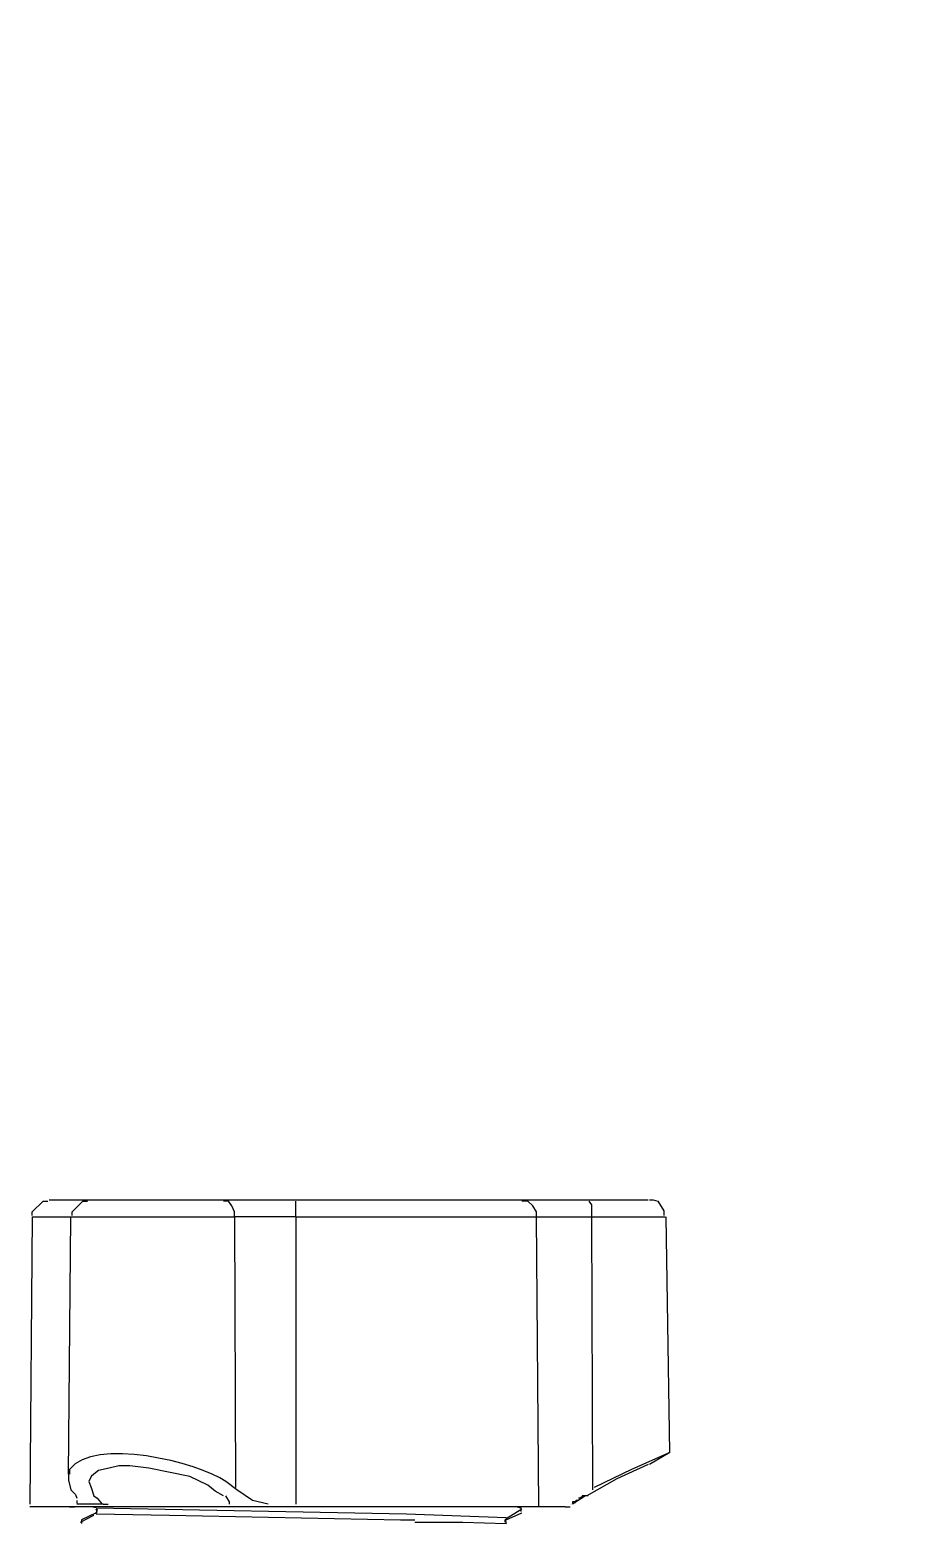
# Model space of a CAD drawing. Header units: millimetres. Extents: x -3929 to 624051, y 52832 to 514950.
# Drawn here: x 35225.6 to 35470.2, y 112253 to 112664.1 of the extents above; entities that cross this region are included whole.
import ezdxf

# ---------------------------------------------------------------- set-up
doc = ezdxf.new("R2010")
doc.units = ezdxf.units.MM

# ---------------------------------------------------------------- blocks, each defined once
blk = doc.blocks.new('A$Cb1560fb0')
at = {"color": 7, "linetype": 'Continuous', "lineweight": 9}
for p, q in [((-3.733, 16.154), (-3.584, 16.27)), ((-1.433, 16.435), (-1.433, 16.369))]:
    blk.add_line(p, q, dxfattribs=at)
at = {"color": 7, "linetype": 'Continuous', "lineweight": 18}
for points in [[(-9.408, 20.141), (-9.458, 20.141), (-9.524, 20.125), (-9.607, 19.992), (-9.607, 19.926)], [(-1.151, 20.141), (-9.391, 20.141), (-9.391, 20.141)], [(-1.466, 19.926), (-1.466, 19.976), (-1.615, 20.125), (-1.681, 20.125)], [(-0.92, 19.926), (-0.92, 19.976), (-1.069, 20.125), (-1.135, 20.125)], [(-9.689, 16.667), (-9.64, 19.91), (-9.64, 19.91)], [(-1.416, 16.369), (-1.449, 19.893), (-1.449, 19.893)], [(-0.92, 19.91), (-0.887, 15.955), (-0.887, 15.955)], [(-9.689, 16.667), (-9.408, 16.501), (-9.408, 16.501)], [(-9.689, 16.667), (-9.16, 16.435), (-8.647, 16.187)], [(-8.564, 16.071), (-8.531, 16.071), (-8.498, 16.054), (-8.481, 16.054), (-8.465, 16.038), (-8.432, 16.038)], [(-8.531, 16.071), (-8.481, 16.071), (-8.481, 16.054), (-8.465, 16.054), (-8.465, 16.038), (-8.432, 16.038)], [(-4.163, 15.955), (-3.948, 16.005), (-3.733, 16.154)], [(-8.432, 16.005), (-8.399, 16.005), (-8.399, 15.988), (-8.382, 15.988), (-8.382, 15.972)], [(-8.415, 16.005), (-8.399, 16.005), (-8.382, 15.988), (-8.349, 15.988), (-8.349, 15.972)], [(-8.25, 15.922), (-0.887, 15.922), (-0.887, 15.922)], [(-7.654, 15.889), (-7.439, 15.757), (-7.439, 15.757)], [(-7.439, 15.74), (-7.654, 15.839), (-7.654, 15.839)], [(-7.588, 15.922), (-7.638, 15.906), (-7.638, 15.906)], [(-7.638, 15.906), (-7.638, 15.856), (-7.638, 15.856)], [(-4.461, 15.922), (-4.163, 15.922), (-4.163, 15.922)], [(-1.813, 15.889), (-1.797, 15.839), (-1.797, 15.839)], [(-1.797, 15.823), (-1.813, 15.856), (-1.797, 15.889)], [(-1.797, 15.906), (-1.731, 15.922), (-1.731, 15.922)], [(-1.797, 15.839), (-1.598, 15.74), (-1.598, 15.74)], [(-1.532, 16.005), (-1.532, 15.972), (-1.532, 15.972)], [(-7.439, 15.757), (-7.422, 15.74), (-7.439, 15.69)], [(-7.422, 15.707), (-7.422, 15.74), (-7.422, 15.74)], [(-1.582, 15.707), (-1.764, 15.806), (-1.764, 15.806)], [(-1.598, 15.74), (-1.598, 15.69), (-1.598, 15.69)]]:
    blk.add_lwpolyline(points, dxfattribs=at)
at = {"color": 7, "linetype": 'Continuous', "lineweight": 9}
for points in [[(-8.614, 19.91), (-8.614, 20.075), (-8.581, 20.125)], [(-7.853, 19.91), (-7.853, 19.976), (-7.803, 20.059), (-7.737, 20.125), (-7.654, 20.125)], [(-4.543, 19.91), (-3.7, 19.91), (-3.7, 19.976), (-3.666, 20.059), (-3.617, 20.125), (-3.551, 20.125)], [(-4.543, 19.91), (-4.543, 20.125), (-4.543, 20.125)], [(-8.614, 19.91), (-9.623, 19.91), (-9.623, 19.91)], [(-8.63, 16.154), (-8.614, 19.893), (-8.614, 19.893)], [(-7.886, 15.922), (-7.853, 19.91), (-8.614, 19.91)], [(-4.543, 19.91), (-7.853, 19.91), (-7.853, 19.91)], [(-4.543, 19.91), (-4.543, 15.955), (-4.543, 15.955)], [(-3.7, 19.91), (-3.716, 16.187), (-3.716, 16.187)], [(-1.466, 19.91), (-3.7, 19.91), (-3.7, 19.91)], [(-1.449, 19.91), (-1.466, 19.91), (-1.466, 19.91)], [(-0.92, 19.91), (-1.449, 19.91), (-1.449, 19.91)], [(-9.391, 16.501), (-8.961, 16.303), (-8.548, 16.071)], [(-3.551, 16.071), (-3.435, 16.137), (-3.336, 16.22), (-3.087, 16.336), (-2.525, 16.452), (-2.26, 16.485), (-2.111, 16.485), (-1.979, 16.452), (-1.83, 16.418), (-1.764, 16.369), (-1.731, 16.336), (-1.697, 16.27), (-1.731, 16.187), (-1.764, 16.071)], [(-1.416, 16.369), (-1.416, 16.286), (-1.449, 16.154), (-1.515, 16.088), (-1.532, 16.038)], [(-8.531, 16.071), (-8.349, 15.955), (-8.349, 15.955)], [(-3.633, 15.955), (-3.633, 15.988), (-3.584, 16.071)], [(-1.764, 16.071), (-1.813, 16.038), (-1.879, 15.955)], [(-8.299, 15.922), (-8.316, 15.922), (-8.316, 15.922)], [(-8.25, 15.922), (-8.299, 15.922), (-8.299, 15.922)], [(-1.797, 15.906), (-6.066, 15.823), (-7.439, 15.773)], [(-1.896, 15.955), (-1.962, 15.955), (-1.962, 15.955)], [(-1.896, 15.955), (-1.532, 15.955), (-1.532, 15.955)], [(-1.433, 15.922), (-1.499, 15.922), (-1.499, 15.922)], [(-6.661, 15.707), (-6.843, 15.707), (-7.439, 15.69)], [(-6.182, 15.707), (-6.661, 15.707), (-6.661, 15.707)], [(-1.797, 15.823), (-2.806, 15.806), (-5.983, 15.74), (-6.182, 15.74)]]:
    blk.add_lwpolyline(points, dxfattribs=at)
at = {"color": 7, "linetype": 'Continuous', "lineweight": 18}
for points in [[(-9.391, 16.501), (-9.391, 16.501)], [(-9.391, 16.501), (-9.391, 16.501)], [(-8.333, 15.972), (-8.333, 15.972)], [(-8.333, 15.955), (-8.333, 15.955)], [(-8.316, 15.955), (-8.316, 15.955)]]:
    blk.add_lwpolyline(points, close=True, dxfattribs=at)
at = {"color": 7, "linetype": 'Continuous', "lineweight": 5}
blk.add_lwpolyline([(-8.531, 16.071), (-8.531, 16.071)], close=True, dxfattribs=at)
at = {"color": 7, "linetype": 'Continuous', "lineweight": 9}
for points in [[(-8.333, 15.955), (-8.333, 15.955)], [(-3.633, 15.922), (-3.633, 15.922)]]:
    blk.add_lwpolyline(points, close=True, dxfattribs=at)
blk.add_open_spline([(-3.584, 16.27), (-3.203, 16.534), (-1.764, 16.882), (-1.433, 16.435)], degree=3, dxfattribs=at)

msp = doc.modelspace()

# ---------------------------------------------------------------- block references
at = {"lineweight": 50, "xscale": -20, "yscale": 20, "zscale": 20, "rotation": 359.9999999999836}
msp.add_blockref('A$Cb1560fb0', (35207.849, 111939.33), dxfattribs=at)

doc.saveas('drawing.dxf')
